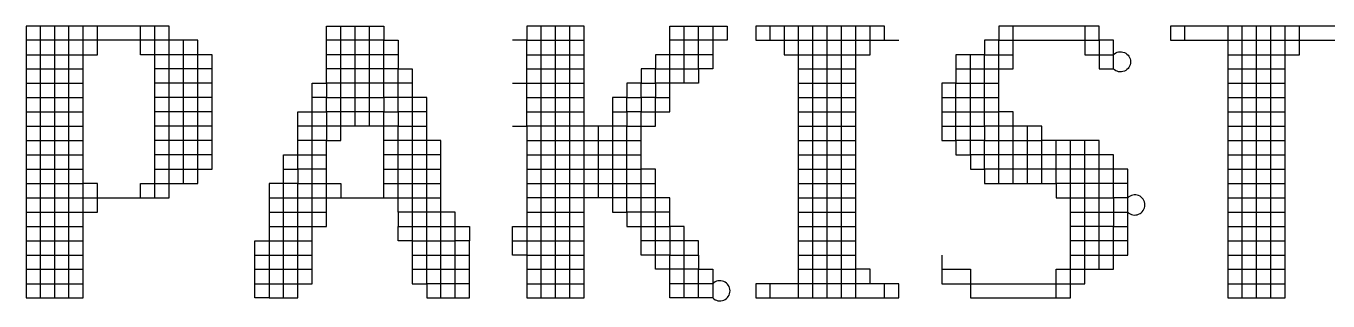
# Model space of a CAD drawing. Header units: millimetres. Extents: x 0 to 420, y 0 to 297.
# Drawn here: x 397.82 to 405.7, y 72.81 to 74.48 of the extents above; entities that cross this region are included whole.
import ezdxf
from ezdxf.enums import TextEntityAlignment as Align

# ---------------------------------------------------------------- set-up
doc = ezdxf.new("R2010")
doc.units = ezdxf.units.MM
doc.layers.add('TEXT', color=255, linetype='Continuous')
doc.styles.add('ECL', font='SIMFANG_2312.TTF', dxfattribs={"width": 0.7, "height": 3})

# ---------------------------------------------------------------- blocks, each defined once
blk = doc.blocks.new('*U68')
at = {"color": 175, "linetype": 'Continuous'}
for points in [[(43.841, 1.603), (43.989, 1.603), (44.138, 1.603), (44.286, 1.603), (44.435, 1.603), (44.583, 1.603), (44.583, 1.752), (44.583, 1.9)], [(46.217, -0.773), (46.365, -0.773), (46.514, -0.773), (46.662, -0.773), (46.811, -0.773), (46.811, -0.624), (46.811, -0.476), (46.811, -0.327), (46.811, -0.179), (46.811, -0.03), (46.811, 0.118), (46.811, 0.267), (46.811, 0.415), (46.811, 0.564), (46.811, 0.712), (46.811, 0.861), (46.811, 1.009), (46.811, 1.158), (46.811, 1.306), (46.959, 1.306), (46.959, 1.455), (46.959, 1.603), (46.959, 1.752), (46.959, 1.9), (47.553, 1.9), (47.553, 1.752), (47.702, 1.752), (47.702, 1.603), (47.702, 1.455), (47.85, 1.455), (47.85, 1.306), (47.85, 1.158), (47.85, 1.009), (47.85, 0.861), (47.85, 0.712), (47.85, 0.564), (47.85, 0.415), (47.85, 0.267), (47.85, 0.118), (47.85, -0.03), (47.85, -0.179), (47.85, -0.327), (47.85, -0.476), (47.85, -0.624), (47.85, -0.773), (47.999, -0.773), (47.999, -0.921), (48.147, -0.921), (48.296, -0.921), (48.444, -0.921), (48.444, -0.773), (48.296, -0.773), (48.296, -0.624), (48.444, -0.624)], [(53.939, 0.267), (53.939, 0.415), (53.939, 0.564), (53.939, 0.712), (53.939, 0.861), (53.939, 1.009), (53.939, 1.158), (53.939, 1.306), (53.939, 1.455), (54.087, 1.455), (54.087, 1.603), (54.087, 1.752), (54.087, 1.9)], [(56.315, 1.603), (56.463, 1.603), (56.612, 1.603), (56.76, 1.603), (56.909, 1.603), (57.057, 1.603), (57.057, 1.752), (57.057, 1.9)], [(51.86, 1.455), (52.008, 1.455), (52.157, 1.455), (52.305, 1.455), (52.454, 1.455)], [(51.86, 1.306), (52.008, 1.306), (52.157, 1.306), (52.305, 1.306), (52.454, 1.306)], [(51.86, 1.158), (52.008, 1.158), (52.157, 1.158), (52.305, 1.158), (52.454, 1.158)], [(51.86, 1.009), (52.008, 1.009), (52.157, 1.009), (52.305, 1.009), (52.454, 1.009)], [(51.86, 0.861), (52.008, 0.861), (52.157, 0.861), (52.305, 0.861), (52.454, 0.861)], [(48.147, -0.921), (48.147, -0.773), (48.147, -0.624), (48.147, -0.476), (48.147, -0.327), (48.147, -0.179), (48.147, -0.03), (48.147, 0.118), (48.147, 0.267), (48.147, 0.415), (48.147, 0.564), (48.147, 0.712), (47.999, 0.712)], [(51.86, 0.712), (52.008, 0.712), (52.157, 0.712), (52.305, 0.712), (52.454, 0.712)], [(51.86, 0.564), (52.008, 0.564), (52.157, 0.564), (52.305, 0.564), (52.454, 0.564)], [(51.86, 0.415), (52.008, 0.415), (52.157, 0.415), (52.305, 0.415), (52.454, 0.415)], [(51.86, 0.267), (52.008, 0.267), (52.157, 0.267), (52.305, 0.267), (52.454, 0.267)], [(50.523, -0.03), (50.375, -0.03), (50.375, 0.118), (50.226, 0.118), (50.078, 0.118), (49.929, 0.118), (49.781, 0.118), (49.632, 0.118), (49.484, 0.118), (49.335, 0.118), (49.187, 0.118), (49.038, 0.118)], [(51.86, 0.118), (52.008, 0.118), (52.157, 0.118), (52.305, 0.118), (52.454, 0.118)], [(48.296, -0.179), (48.296, -0.03), (48.147, -0.03), (47.999, -0.03), (47.85, -0.03), (47.702, -0.03), (47.702, -0.179), (47.85, -0.179), (47.999, -0.179), (48.147, -0.179), (48.296, -0.179)], [(51.86, -0.03), (52.008, -0.03), (52.157, -0.03), (52.305, -0.03), (52.454, -0.03)], [(51.86, -0.179), (52.008, -0.179), (52.157, -0.179), (52.305, -0.179), (52.454, -0.179)], [(48.89, -0.327), (49.038, -0.327), (49.187, -0.327), (49.335, -0.327), (49.484, -0.327), (49.632, -0.327)], [(50.82, -0.476), (50.82, -0.327), (50.672, -0.327), (50.523, -0.327), (50.375, -0.327), (50.226, -0.327)], [(51.86, -0.327), (52.008, -0.327), (52.157, -0.327), (52.305, -0.327), (52.454, -0.327)], [(51.86, -0.476), (52.008, -0.476), (52.157, -0.476), (52.305, -0.476), (52.454, -0.476)]]:
    blk.add_lwpolyline(points, dxfattribs=at)
at = {"color": 197, "linetype": 'Continuous'}
for points in [[(43.841, 0.118), (43.989, 0.118), (44.138, 0.118), (44.286, 0.118), (44.435, 0.118), (44.583, 0.118), (45.029, 0.118), (45.177, 0.118), (45.326, 0.118), (45.326, 0.267), (45.326, 0.415), (45.326, 0.564), (45.326, 0.712), (45.326, 0.861), (45.326, 1.009), (45.326, 1.158), (45.326, 1.306), (45.326, 1.455), (45.326, 1.603), (45.326, 1.752), (45.177, 1.752), (45.029, 1.752), (45.029, 1.9)], [(56.315, 1.306), (56.463, 1.306), (56.612, 1.306), (56.76, 1.306), (56.909, 1.306)], [(56.315, 1.158), (56.463, 1.158), (56.612, 1.158), (56.76, 1.158), (56.909, 1.158)], [(56.315, 1.009), (56.463, 1.009), (56.612, 1.009), (56.76, 1.009), (56.909, 1.009)], [(49.781, 0.118), (49.781, 0.267), (49.781, 0.415), (49.781, 0.564), (49.781, 0.712), (49.781, 0.861)], [(56.315, 0.861), (56.463, 0.861), (56.612, 0.861), (56.76, 0.861), (56.909, 0.861)], [(56.315, 0.712), (56.463, 0.712), (56.612, 0.712), (56.76, 0.712), (56.909, 0.712)], [(56.315, 0.564), (56.463, 0.564), (56.612, 0.564), (56.76, 0.564), (56.909, 0.564)], [(56.315, 0.415), (56.463, 0.415), (56.612, 0.415), (56.76, 0.415), (56.909, 0.415)], [(46.365, 0.118), (46.514, 0.118), (46.662, 0.118), (46.662, 0.267), (46.811, 0.267), (46.959, 0.267), (47.108, 0.267), (47.108, 0.118), (47.553, 0.118), (47.702, 0.118), (47.85, 0.118), (47.999, 0.118), (48.147, 0.118)], [(56.315, 0.267), (56.463, 0.267), (56.612, 0.267), (56.76, 0.267), (56.909, 0.267)], [(56.315, 0.118), (56.463, 0.118), (56.612, 0.118), (56.76, 0.118), (56.909, 0.118)], [(56.315, -0.03), (56.463, -0.03), (56.612, -0.03), (56.76, -0.03), (56.909, -0.03)], [(55.275, -0.327), (55.127, -0.327), (55.127, -0.179), (54.978, -0.179), (54.83, -0.179), (54.681, -0.179)], [(56.315, -0.179), (56.463, -0.179), (56.612, -0.179), (56.76, -0.179), (56.909, -0.179)], [(54.681, -0.476), (54.83, -0.476), (54.978, -0.476), (55.127, -0.476), (55.127, -0.327), (54.978, -0.327), (54.83, -0.327), (54.681, -0.327)], [(51.86, -0.624), (52.008, -0.624), (52.157, -0.624), (52.305, -0.624), (52.454, -0.624)], [(56.315, -0.624), (56.463, -0.624), (56.612, -0.624), (56.76, -0.624), (56.909, -0.624)]]:
    blk.add_lwpolyline(points, dxfattribs=at)
at = {"color": 157, "linetype": 'Continuous'}
for points in [[(43.841, -0.03), (43.989, -0.03), (44.138, -0.03), (44.286, -0.03), (44.435, -0.03), (44.435, 0.118), (44.435, 0.267), (44.435, 0.415), (44.435, 0.564), (44.435, 0.712), (44.435, 0.861), (44.435, 1.009), (44.435, 1.158), (44.435, 1.306), (44.435, 1.455), (44.435, 1.603), (44.435, 1.752), (44.435, 1.9)], [(46.959, 0.415), (46.811, 0.415), (46.662, 0.415), (46.662, 0.267), (46.514, 0.267), (46.365, 0.267), (46.365, 0.118), (46.365, -0.03), (46.365, -0.179), (46.365, -0.327), (46.365, -0.476), (46.365, -0.624), (46.365, -0.773), (46.365, -0.921), (46.514, -0.921), (46.662, -0.921), (46.662, -0.773), (46.662, -0.624), (46.662, -0.476), (46.662, -0.327), (46.662, -0.179), (46.811, -0.179), (46.959, -0.179), (46.959, -0.03), (46.959, 0.118), (46.959, 0.267), (46.959, 0.415), (46.959, 0.564), (46.959, 0.712), (47.108, 0.712), (47.108, 0.861), (47.108, 1.009), (47.108, 1.158), (47.108, 1.306), (47.108, 1.455), (47.108, 1.603), (47.108, 1.752), (47.108, 1.9)], [(47.256, 0.861), (47.256, 1.009), (47.256, 1.158), (47.256, 1.306), (47.256, 1.455), (47.256, 1.603), (47.256, 1.752), (47.256, 1.9)], [(49.038, 0.712), (49.187, 0.712), (49.335, 0.712), (49.484, 0.712), (49.632, 0.712), (49.781, 0.712), (49.929, 0.712), (50.078, 0.712), (50.226, 0.712), (50.226, 0.861), (50.226, 1.009), (50.375, 1.009), (50.523, 1.009), (50.523, 1.158), (50.523, 1.306), (50.523, 1.455), (50.523, 1.603), (50.523, 1.752), (50.523, 1.9), (51.117, 1.9), (51.117, 1.752), (50.969, 1.752), (50.82, 1.752), (50.672, 1.752), (50.523, 1.752)], [(45.771, 0.861), (45.623, 0.861), (45.623, 1.009), (45.474, 1.009), (45.326, 1.009), (45.177, 1.009)], [(45.771, 0.712), (45.623, 0.712), (45.623, 0.861), (45.474, 0.861), (45.326, 0.861), (45.177, 0.861)], [(53.345, -0.624), (53.642, -0.624), (53.642, -0.773), (54.533, -0.773), (54.681, -0.773), (54.83, -0.773), (54.83, -0.624), (54.83, -0.476), (54.83, -0.327), (54.83, -0.179), (54.83, -0.03), (54.83, 0.118), (54.83, 0.267), (54.83, 0.415), (54.83, 0.564), (54.83, 0.712)], [(47.85, -0.624), (47.999, -0.624), (48.147, -0.624), (48.296, -0.624), (48.296, -0.476), (48.444, -0.476)], [(49.038, -0.773), (49.187, -0.773), (49.335, -0.773), (49.484, -0.773), (49.632, -0.773)]]:
    blk.add_lwpolyline(points, dxfattribs=at)
at = {"color": 155, "linetype": 'Continuous'}
for points in [[(45.029, 0.118), (45.029, 0.267), (45.177, 0.267), (45.326, 0.267), (45.474, 0.267), (45.623, 0.267), (45.623, 0.415), (45.771, 0.415), (45.771, 0.564), (45.771, 0.712), (45.771, 0.861), (45.771, 1.009), (45.771, 1.158), (45.771, 1.306), (45.771, 1.455), (45.771, 1.603), (45.623, 1.603), (45.623, 1.752), (45.326, 1.752), (45.326, 1.9), (43.841, 1.9), (43.841, 1.752), (43.841, 1.603), (43.841, 1.455), (43.841, 1.306), (43.841, 1.158), (43.841, 1.009), (43.841, 0.861), (43.841, 0.712), (43.841, 0.564), (43.841, 0.415), (43.841, 0.267), (43.841, 0.118), (43.841, -0.03), (43.841, -0.179), (43.841, -0.327), (43.841, -0.476), (43.841, -0.624), (43.841, -0.773), (43.841, -0.921), (43.989, -0.921), (44.138, -0.921), (44.286, -0.921), (44.435, -0.921), (44.435, -0.773), (44.435, -0.624), (44.435, -0.476), (44.435, -0.327), (44.435, -0.179), (44.435, -0.03), (44.583, -0.03), (44.583, 0.118), (44.583, 0.267), (44.435, 0.267)], [(47.85, -0.476), (47.999, -0.476), (48.147, -0.476), (48.296, -0.476), (48.296, -0.327), (48.296, -0.179), (48.444, -0.179), (48.444, -0.327)]]:
    blk.add_lwpolyline(points, dxfattribs=at)
at = {"color": 187, "linetype": 'Continuous'}
for points in [[(43.989, -0.921), (43.989, -0.773), (43.989, -0.624), (43.989, -0.476), (43.989, -0.327), (43.989, -0.179), (43.989, -0.03), (43.989, 0.118), (43.989, 0.267), (43.989, 0.415), (43.989, 0.564), (43.989, 0.712), (43.989, 0.861), (43.989, 1.009), (43.989, 1.158), (43.989, 1.306), (43.989, 1.455), (43.989, 1.603), (43.989, 1.752), (43.989, 1.9)], [(49.929, 1.009), (50.078, 1.009), (50.078, 1.158), (50.226, 1.158), (50.226, 1.306), (50.375, 1.306), (50.375, 1.455), (50.523, 1.455), (50.672, 1.455), (50.82, 1.455), (50.82, 1.603), (50.82, 1.752), (50.82, 1.9)], [(55.869, 1.752), (56.018, 1.752), (56.166, 1.752), (56.315, 1.752), (56.463, 1.752), (56.612, 1.752), (56.76, 1.752), (56.909, 1.752), (57.057, 1.752), (57.206, 1.752), (57.354, 1.752), (57.503, 1.752), (57.651, 1.752)], [(46.514, -0.921), (46.514, -0.773), (46.514, -0.624), (46.514, -0.476), (46.514, -0.327), (46.514, -0.179), (46.514, -0.03), (46.514, 0.118), (46.514, 0.267), (46.514, 0.415), (46.514, 0.564), (46.662, 0.564), (46.662, 0.712), (46.662, 0.861), (46.662, 1.009), (46.811, 1.009), (46.959, 1.009), (46.959, 1.158), (47.108, 1.158), (47.256, 1.158), (47.405, 1.158), (47.553, 1.158), (47.553, 1.009), (47.702, 1.009), (47.702, 0.861), (47.85, 0.861), (47.999, 0.861)], [(45.771, 0.564), (45.623, 0.564), (45.623, 0.712), (45.474, 0.712), (45.326, 0.712), (45.177, 0.712)], [(47.702, -0.03), (47.702, 0.118), (47.702, 0.267), (47.702, 0.415), (47.702, 0.564), (47.553, 0.564)], [(56.315, -0.773), (56.463, -0.773), (56.612, -0.773), (56.76, -0.773), (56.909, -0.773)]]:
    blk.add_lwpolyline(points, dxfattribs=at)
at = {"color": 166, "linetype": 'Continuous'}
for points in [[(44.138, -0.921), (44.138, -0.773), (44.138, -0.624), (44.138, -0.476), (44.138, -0.327), (44.138, -0.179), (44.138, -0.03), (44.138, 0.118), (44.138, 0.267), (44.138, 0.415), (44.138, 0.564), (44.138, 0.712), (44.138, 0.861), (44.138, 1.009), (44.138, 1.158), (44.138, 1.306), (44.138, 1.455), (44.138, 1.603), (44.138, 1.752), (44.138, 1.9)], [(44.286, -0.921), (44.286, -0.773), (44.286, -0.624), (44.286, -0.476), (44.286, -0.327), (44.286, -0.179), (44.286, -0.03), (44.286, 0.118), (44.286, 0.267), (44.286, 0.415), (44.286, 0.564), (44.286, 0.712), (44.286, 0.861), (44.286, 1.009), (44.286, 1.158), (44.286, 1.306), (44.286, 1.455), (44.286, 1.603), (44.286, 1.752), (44.286, 1.9)], [(49.187, -0.921), (49.187, -0.773), (49.187, -0.624), (49.187, -0.476), (49.187, -0.327), (49.187, -0.179), (49.187, -0.03), (49.187, 0.118), (49.187, 0.267), (49.187, 0.415), (49.187, 0.564), (49.187, 0.712), (49.187, 0.861), (49.187, 1.009), (49.187, 1.158), (49.187, 1.306), (49.187, 1.455), (49.187, 1.603), (49.187, 1.752), (49.187, 1.9)], [(52.157, -0.921), (52.157, -0.773), (52.157, -0.624), (52.157, -0.476), (52.157, -0.327), (52.157, -0.179), (52.157, -0.03), (52.157, 0.118), (52.157, 0.267), (52.157, 0.415), (52.157, 0.564), (52.157, 0.712), (52.157, 0.861), (52.157, 1.009), (52.157, 1.158), (52.157, 1.306), (52.157, 1.455), (52.157, 1.603), (52.157, 1.752), (52.157, 1.9)], [(56.76, -0.921), (56.76, -0.773), (56.76, -0.624), (56.76, -0.476), (56.76, -0.327), (56.76, -0.179), (56.76, -0.03), (56.76, 0.118), (56.76, 0.267), (56.76, 0.415), (56.76, 0.564), (56.76, 0.712), (56.76, 0.861), (56.76, 1.009), (56.76, 1.158), (56.76, 1.306), (56.76, 1.455), (56.76, 1.603), (56.76, 1.752), (56.76, 1.9)], [(55.275, 0.118), (55.127, 0.118), (55.127, 0.267), (54.978, 0.267), (54.978, 0.415), (54.83, 0.415), (54.681, 0.415), (54.533, 0.415), (54.384, 0.415), (54.236, 0.415), (54.087, 0.415), (53.939, 0.415), (53.79, 0.415), (53.79, 0.564), (53.642, 0.564), (53.642, 0.712), (53.642, 0.861), (53.642, 1.009), (53.642, 1.158), (53.642, 1.306), (53.642, 1.455), (53.642, 1.603)], [(54.087, 0.267), (54.087, 0.415), (54.087, 0.564), (53.939, 0.564), (53.79, 0.564), (53.79, 0.712), (53.642, 0.712), (53.493, 0.712), (53.493, 0.861), (53.642, 0.861), (53.79, 0.861), (53.79, 1.009), (53.939, 1.009)]]:
    blk.add_lwpolyline(points, dxfattribs=at)
at = {"color": 235, "linetype": 'Continuous'}
blk.add_lwpolyline([(45.177, 0.118), (45.177, 0.267), (45.177, 0.415), (45.177, 0.564), (45.177, 0.712), (45.177, 0.861), (45.177, 1.009), (45.177, 1.158), (45.177, 1.306), (45.177, 1.455), (45.177, 1.603), (45.177, 1.752), (45.177, 1.9)], dxfattribs=at)
at = {"color": 177, "linetype": 'Continuous'}
for points in [[(47.405, 0.861), (47.405, 1.009), (47.405, 1.158), (47.405, 1.306), (47.405, 1.455), (47.405, 1.603), (47.405, 1.752), (47.405, 1.9)], [(50.672, 1.306), (50.672, 1.455), (50.672, 1.603), (50.672, 1.752), (50.672, 1.9)], [(45.474, 0.267), (45.474, 0.415), (45.474, 0.564), (45.474, 0.712), (45.474, 0.861), (45.474, 1.009), (45.474, 1.158), (45.474, 1.306), (45.474, 1.455), (45.474, 1.603), (45.474, 1.752)], [(47.702, 1.603), (47.553, 1.603), (47.553, 1.752), (47.405, 1.752), (47.256, 1.752), (47.108, 1.752), (46.959, 1.752)], [(47.85, 1.306), (47.702, 1.306), (47.702, 1.455), (47.553, 1.455), (47.553, 1.603), (47.405, 1.603), (47.256, 1.603), (47.108, 1.603), (46.959, 1.603)], [(53.345, 1.158), (53.493, 1.158), (53.493, 1.306), (53.642, 1.306), (53.79, 1.306), (53.79, 1.455), (53.939, 1.455), (53.939, 1.603), (54.087, 1.603)], [(43.841, 1.455), (43.989, 1.455), (44.138, 1.455), (44.286, 1.455), (44.435, 1.455)], [(45.771, 1.306), (45.623, 1.306), (45.623, 1.455), (45.474, 1.455), (45.326, 1.455), (45.177, 1.455)], [(45.771, 1.158), (45.623, 1.158), (45.623, 1.306), (45.474, 1.306), (45.326, 1.306), (45.177, 1.306)], [(47.999, 1.009), (47.85, 1.009), (47.702, 1.009), (47.702, 1.158), (47.553, 1.158), (47.553, 1.306), (47.405, 1.306), (47.256, 1.306), (47.108, 1.306), (46.959, 1.306), (46.959, 1.158), (46.811, 1.158)], [(53.345, 1.009), (53.493, 1.009), (53.493, 1.158), (53.642, 1.158), (53.79, 1.158), (53.79, 1.306), (53.939, 1.306)], [(43.841, 1.158), (43.989, 1.158), (44.138, 1.158), (44.286, 1.158), (44.435, 1.158)], [(53.345, 0.861), (53.493, 0.861), (53.493, 1.009), (53.642, 1.009), (53.79, 1.009), (53.79, 1.158), (53.939, 1.158)], [(43.841, 1.009), (43.989, 1.009), (44.138, 1.009), (44.286, 1.009), (44.435, 1.009)], [(43.841, 0.861), (43.989, 0.861), (44.138, 0.861), (44.286, 0.861), (44.435, 0.861)], [(54.236, 0.267), (54.236, 0.415), (54.236, 0.564), (54.236, 0.712), (54.236, 0.861)], [(43.841, 0.712), (43.989, 0.712), (44.138, 0.712), (44.286, 0.712), (44.435, 0.712)], [(54.681, -0.03), (54.681, 0.118), (54.681, 0.267), (54.681, 0.415), (54.681, 0.564), (54.681, 0.712)], [(45.177, 0.415), (45.326, 0.415), (45.474, 0.415), (45.623, 0.415), (45.623, 0.564), (45.474, 0.564), (45.326, 0.564), (45.177, 0.564)], [(49.038, 0.564), (49.187, 0.564), (49.335, 0.564), (49.484, 0.564), (49.632, 0.564), (49.781, 0.564), (49.929, 0.564), (50.078, 0.564), (50.226, 0.564)], [(43.841, 0.415), (43.989, 0.415), (44.138, 0.415), (44.286, 0.415), (44.435, 0.415)], [(43.841, 0.267), (43.989, 0.267), (44.138, 0.267), (44.286, 0.267), (44.435, 0.267)], [(47.553, 0.267), (47.702, 0.267), (47.85, 0.267), (47.999, 0.267), (48.147, 0.267)], [(46.365, -0.03), (46.514, -0.03), (46.662, -0.03), (46.662, 0.118), (46.811, 0.118), (46.959, 0.118), (47.108, 0.118)], [(46.365, -0.179), (46.514, -0.179), (46.662, -0.179), (46.662, -0.03), (46.811, -0.03), (46.959, -0.03)], [(43.841, -0.179), (43.989, -0.179), (44.138, -0.179), (44.286, -0.179), (44.435, -0.179)], [(43.841, -0.327), (43.989, -0.327), (44.138, -0.327), (44.286, -0.327), (44.435, -0.327)], [(47.85, -0.327), (47.999, -0.327), (48.147, -0.327), (48.296, -0.327)], [(43.841, -0.476), (43.989, -0.476), (44.138, -0.476), (44.286, -0.476), (44.435, -0.476)], [(46.217, -0.476), (46.365, -0.476), (46.514, -0.476), (46.662, -0.476), (46.811, -0.476)], [(43.841, -0.624), (43.989, -0.624), (44.138, -0.624), (44.286, -0.624), (44.435, -0.624)], [(43.841, -0.773), (43.989, -0.773), (44.138, -0.773), (44.286, -0.773), (44.435, -0.773)]]:
    blk.add_lwpolyline(points, dxfattribs=at)
at = {"color": 153, "linetype": 'Continuous'}
blk.add_lwpolyline([(49.632, 0.564), (49.632, 0.712), (49.632, 0.861), (49.632, 1.009), (49.632, 1.158), (49.632, 1.306), (49.632, 1.455), (49.632, 1.603), (49.632, 1.752), (49.632, 1.9), (49.038, 1.9), (49.038, 1.752), (48.89, 1.752)], dxfattribs=at)
at = {"color": 165, "linetype": 'Continuous'}
for points in [[(50.969, 1.9), (50.969, 1.752), (50.969, 1.603), (50.969, 1.455), (50.82, 1.455), (50.82, 1.306), (50.672, 1.306), (50.523, 1.306), (50.375, 1.306), (50.375, 1.158), (50.226, 1.158), (50.226, 1.009), (50.078, 1.009), (50.078, 0.861), (49.929, 0.861), (49.632, 0.861), (49.484, 0.861), (49.335, 0.861), (49.187, 0.861), (49.038, 0.861), (49.038, 0.712), (49.038, 0.564), (49.038, 0.415), (49.038, 0.267), (49.038, 0.118), (49.038, -0.03), (49.038, -0.179), (49.038, -0.327), (49.038, -0.476), (49.038, -0.624), (49.038, -0.773), (49.038, -0.921), (49.187, -0.921), (49.335, -0.921), (49.484, -0.921), (49.632, -0.921), (49.632, -0.773), (49.632, -0.624), (49.632, -0.476), (49.632, -0.327), (49.632, -0.179), (49.632, -0.03), (49.632, 0.118)], [(54.83, 1.9), (54.83, 1.752), (54.978, 1.752), (54.978, 1.603), (54.978, 1.455), (55.127, 1.455), (55.127, 1.603), (55.127, 1.752), (54.978, 1.752), (54.978, 1.9), (53.939, 1.9), (53.939, 1.752), (53.79, 1.752), (53.79, 1.603), (53.493, 1.603), (53.493, 1.455), (53.493, 1.306), (53.345, 1.306), (53.345, 1.158), (53.345, 1.009), (53.345, 0.861), (53.345, 0.712), (53.493, 0.712), (53.493, 0.564), (53.642, 0.564), (53.642, 0.415), (53.79, 0.415), (53.79, 0.267), (53.939, 0.267), (54.087, 0.267), (54.236, 0.267), (54.384, 0.267), (54.533, 0.267), (54.533, 0.118), (54.681, 0.118), (54.83, 0.118), (54.978, 0.118), (55.127, 0.118), (55.127, -0.03), (55.275, -0.03), (55.275, 0.118), (55.275, 0.267), (55.275, 0.415), (55.127, 0.415), (55.127, 0.564), (54.978, 0.564), (54.978, 0.712), (54.384, 0.712), (54.384, 0.861), (54.087, 0.861), (54.087, 1.009), (53.939, 1.009)], [(50.672, -0.921), (50.672, -0.773), (50.672, -0.624), (50.672, -0.476), (50.672, -0.327), (50.672, -0.179), (50.523, -0.179), (50.523, -0.03), (50.523, 0.118), (50.375, 0.118), (50.375, 0.267), (50.375, 0.415), (50.226, 0.415)]]:
    blk.add_lwpolyline(points, dxfattribs=at)
at = {"color": 164, "linetype": 'Continuous'}
for points in [[(49.335, -0.921), (49.335, -0.773), (49.335, -0.624), (49.335, -0.476), (49.335, -0.327), (49.335, -0.179), (49.335, -0.03), (49.335, 0.118), (49.335, 0.267), (49.335, 0.415), (49.335, 0.564), (49.335, 0.712), (49.335, 0.861), (49.335, 1.009), (49.335, 1.158), (49.335, 1.306), (49.335, 1.455), (49.335, 1.603), (49.335, 1.752), (49.335, 1.9)], [(47.85, 1.158), (47.702, 1.158), (47.702, 1.306), (47.553, 1.306), (47.553, 1.455), (47.405, 1.455), (47.256, 1.455), (47.108, 1.455), (46.959, 1.455)], [(54.087, 0.712), (54.087, 0.861), (53.939, 0.861), (53.79, 0.861), (53.79, 0.712), (53.939, 0.712), (54.087, 0.712)]]:
    blk.add_lwpolyline(points, dxfattribs=at)
at = {"color": 144, "linetype": 'Continuous'}
blk.add_lwpolyline([(49.484, -0.921), (49.484, -0.773), (49.484, -0.624), (49.484, -0.476), (49.484, -0.327), (49.484, -0.179), (49.484, -0.03), (49.484, 0.118), (49.484, 0.267), (49.484, 0.415), (49.484, 0.564), (49.484, 0.712), (49.484, 0.861), (49.484, 1.009), (49.484, 1.158), (49.484, 1.306), (49.484, 1.455), (49.484, 1.603), (49.484, 1.752), (49.484, 1.9)], dxfattribs=at)
at = {"color": 252, "linetype": 'Continuous'}
blk.add_lwpolyline([(52.751, 1.752), (52.751, 1.9), (51.414, 1.9), (51.414, 1.752), (51.563, 1.752), (51.563, 1.9)], dxfattribs=at)
at = {"color": 185, "linetype": 'Continuous'}
for points in [[(51.711, 1.9), (51.711, 1.752), (51.711, 1.603), (51.86, 1.603), (52.008, 1.603), (52.157, 1.603), (52.305, 1.603), (52.454, 1.603), (52.602, 1.603), (52.602, 1.752), (52.602, 1.9)], [(54.533, -0.921), (54.533, -0.773), (54.533, -0.624), (54.681, -0.624), (54.681, -0.476), (54.681, -0.327), (54.681, -0.179), (54.681, -0.03), (54.83, -0.03), (54.978, -0.03), (55.127, -0.03), (55.127, -0.179), (55.275, -0.179)]]:
    blk.add_lwpolyline(points, dxfattribs=at)
at = {"color": 225, "linetype": 'Continuous'}
blk.add_lwpolyline([(51.86, -0.921), (51.86, -0.773), (51.86, -0.624), (51.86, -0.476), (51.86, -0.327), (51.86, -0.179), (51.86, -0.03), (51.86, 0.118), (51.86, 0.267), (51.86, 0.415), (51.86, 0.564), (51.86, 0.712), (51.86, 0.861), (51.86, 1.009), (51.86, 1.158), (51.86, 1.306), (51.86, 1.455), (51.86, 1.603), (51.86, 1.752), (51.86, 1.9)], dxfattribs=at)
at = {"color": 207, "linetype": 'Continuous'}
for points in [[(52.008, -0.921), (52.008, -0.773), (52.008, -0.624), (52.008, -0.476), (52.008, -0.327), (52.008, -0.179), (52.008, -0.03), (52.008, 0.118), (52.008, 0.267), (52.008, 0.415), (52.008, 0.564), (52.008, 0.712), (52.008, 0.861), (52.008, 1.009), (52.008, 1.158), (52.008, 1.306), (52.008, 1.455), (52.008, 1.603), (52.008, 1.752), (52.008, 1.9)], [(56.315, 1.455), (56.463, 1.455), (56.612, 1.455), (56.76, 1.455), (56.909, 1.455)], [(46.514, 0.415), (46.662, 0.415), (46.662, 0.564), (46.811, 0.564), (46.959, 0.564)], [(56.315, -0.327), (56.463, -0.327), (56.612, -0.327), (56.76, -0.327), (56.909, -0.327)], [(56.315, -0.476), (56.463, -0.476), (56.612, -0.476), (56.76, -0.476), (56.909, -0.476)]]:
    blk.add_lwpolyline(points, dxfattribs=at)
at = {"color": 154, "linetype": 'Continuous'}
for points in [[(52.305, -0.921), (52.305, -0.773), (52.305, -0.624), (52.305, -0.476), (52.305, -0.327), (52.305, -0.179), (52.305, -0.03), (52.305, 0.118), (52.305, 0.267), (52.305, 0.415), (52.305, 0.564), (52.305, 0.712), (52.305, 0.861), (52.305, 1.009), (52.305, 1.158), (52.305, 1.306), (52.305, 1.455), (52.305, 1.603), (52.305, 1.752), (52.305, 1.9)], [(49.038, 1.603), (49.187, 1.603), (49.335, 1.603), (49.484, 1.603), (49.632, 1.603)], [(49.038, 1.455), (49.187, 1.455), (49.335, 1.455), (49.484, 1.455), (49.632, 1.455)], [(49.038, 1.158), (49.187, 1.158), (49.335, 1.158), (49.484, 1.158), (49.632, 1.158)], [(49.038, -0.03), (49.187, -0.03), (49.335, -0.03), (49.484, -0.03), (49.632, -0.03)], [(49.038, -0.179), (49.187, -0.179), (49.335, -0.179), (49.484, -0.179), (49.632, -0.179)], [(49.038, -0.476), (49.187, -0.476), (49.335, -0.476), (49.484, -0.476), (49.632, -0.476)], [(49.038, -0.624), (49.187, -0.624), (49.335, -0.624), (49.484, -0.624), (49.632, -0.624)]]:
    blk.add_lwpolyline(points, dxfattribs=at)
at = {"color": 163, "linetype": 'Continuous'}
blk.add_lwpolyline([(52.454, -0.921), (52.454, -0.773), (52.454, -0.624), (52.454, -0.476), (52.454, -0.327), (52.454, -0.179), (52.454, -0.03), (52.454, 0.118), (52.454, 0.267), (52.454, 0.415), (52.454, 0.564), (52.454, 0.712), (52.454, 0.861), (52.454, 1.009), (52.454, 1.158), (52.454, 1.306), (52.454, 1.455), (52.454, 1.603), (52.454, 1.752), (52.454, 1.9)], dxfattribs=at)
at = {"color": 251, "linetype": 'Continuous'}
for points in [[(57.651, 1.9), (57.651, 1.752), (57.8, 1.752), (57.8, 1.9), (55.721, 1.9), (55.721, 1.752), (55.869, 1.752), (55.869, 1.9)], [(47.553, 0.118), (47.553, 0.267), (47.553, 0.415), (47.553, 0.564), (47.553, 0.712)], [(50.969, -0.921), (50.82, -0.921), (50.672, -0.921), (50.523, -0.921), (50.523, -0.773), (50.523, -0.624), (50.523, -0.476), (50.375, -0.476), (50.226, -0.476), (50.226, -0.327), (50.226, -0.179), (50.226, -0.03), (50.226, 0.118), (50.226, 0.267), (50.226, 0.415), (50.226, 0.564), (50.226, 0.712)], [(46.365, -0.921), (46.217, -0.921), (46.217, -0.773), (46.217, -0.624), (46.217, -0.476), (46.217, -0.327), (46.365, -0.327), (46.514, -0.327), (46.662, -0.327), (46.811, -0.327)], [(52.602, -0.773), (52.454, -0.773), (52.305, -0.773), (52.157, -0.773), (52.008, -0.773), (51.86, -0.773), (51.414, -0.773), (51.414, -0.921), (51.563, -0.921), (51.563, -0.773)], [(51.563, -0.921), (51.711, -0.921), (51.86, -0.921), (52.008, -0.921), (52.157, -0.921), (52.305, -0.921), (52.454, -0.921), (52.602, -0.921), (52.751, -0.921), (52.751, -0.773)]]:
    blk.add_lwpolyline(points, dxfattribs=at)
at = {"color": 195, "linetype": 'Continuous'}
blk.add_lwpolyline([(56.315, 1.9), (56.315, 1.752), (56.315, 1.603), (56.315, 1.455), (56.315, 1.306), (56.315, 1.158), (56.315, 1.009), (56.315, 0.861), (56.315, 0.712), (56.315, 0.564), (56.315, 0.415), (56.315, 0.267), (56.315, 0.118), (56.315, -0.03), (56.315, -0.179), (56.315, -0.327), (56.315, -0.476), (56.315, -0.624), (56.315, -0.773), (56.315, -0.921), (56.463, -0.921), (56.612, -0.921), (56.76, -0.921), (56.909, -0.921), (56.909, -0.773), (56.909, -0.624), (56.909, -0.476), (56.909, -0.327), (56.909, -0.179), (56.909, -0.03), (56.909, 0.118), (56.909, 0.267), (56.909, 0.415), (56.909, 0.564), (56.909, 0.712), (56.909, 0.861), (56.909, 1.009), (56.909, 1.158), (56.909, 1.306), (56.909, 1.455), (56.909, 1.603), (56.909, 1.752), (56.909, 1.9)], dxfattribs=at)
at = {"color": 226, "linetype": 'Continuous'}
blk.add_lwpolyline([(56.463, -0.921), (56.463, -0.773), (56.463, -0.624), (56.463, -0.476), (56.463, -0.327), (56.463, -0.179), (56.463, -0.03), (56.463, 0.118), (56.463, 0.267), (56.463, 0.415), (56.463, 0.564), (56.463, 0.712), (56.463, 0.861), (56.463, 1.009), (56.463, 1.158), (56.463, 1.306), (56.463, 1.455), (56.463, 1.603), (56.463, 1.752), (56.463, 1.9)], dxfattribs=at)
at = {"color": 196, "linetype": 'Continuous'}
blk.add_lwpolyline([(56.612, -0.921), (56.612, -0.773), (56.612, -0.624), (56.612, -0.476), (56.612, -0.327), (56.612, -0.179), (56.612, -0.03), (56.612, 0.118), (56.612, 0.267), (56.612, 0.415), (56.612, 0.564), (56.612, 0.712), (56.612, 0.861), (56.612, 1.009), (56.612, 1.158), (56.612, 1.306), (56.612, 1.455), (56.612, 1.603), (56.612, 1.752), (56.612, 1.9)], dxfattribs=at)
at = {"color": 167, "linetype": 'Continuous'}
for points in [[(45.771, 1.455), (45.623, 1.455), (45.623, 1.603), (45.474, 1.603), (45.326, 1.603), (45.177, 1.603), (45.029, 1.603), (45.029, 1.752), (44.88, 1.752), (44.732, 1.752), (44.583, 1.752), (44.435, 1.752), (44.286, 1.752), (44.138, 1.752), (43.989, 1.752), (43.841, 1.752)], [(51.563, 1.752), (51.711, 1.752), (51.86, 1.752), (52.008, 1.752), (52.157, 1.752), (52.305, 1.752), (52.454, 1.752), (52.602, 1.752), (52.751, 1.752), (52.899, 1.752)], [(43.841, 1.306), (43.989, 1.306), (44.138, 1.306), (44.286, 1.306), (44.435, 1.306)], [(45.771, 1.009), (45.623, 1.009), (45.623, 1.158), (45.474, 1.158), (45.326, 1.158), (45.177, 1.158)], [(48.296, -0.921), (48.296, -0.773), (48.147, -0.773), (47.999, -0.773), (47.999, -0.624), (47.999, -0.476), (47.999, -0.327), (47.999, -0.179), (47.999, -0.03), (47.999, 0.118), (47.999, 0.267), (47.999, 0.415), (47.999, 0.564), (47.999, 0.712), (47.999, 0.861), (47.999, 1.009), (47.999, 1.158), (47.85, 1.158)], [(50.82, -0.921), (50.82, -0.773), (50.82, -0.624), (50.672, -0.624), (50.523, -0.624), (50.375, -0.624), (50.375, -0.476), (50.375, -0.327), (50.375, -0.179), (50.375, -0.03), (50.226, -0.03), (50.078, -0.03), (50.078, 0.118), (50.078, 0.267), (50.078, 0.415), (50.078, 0.564), (50.078, 0.712), (50.078, 0.861), (50.226, 0.861), (50.375, 0.861), (50.375, 1.009), (50.375, 1.158), (50.523, 1.158)], [(47.999, 0.712), (47.85, 0.712), (47.702, 0.712), (47.702, 0.861), (47.553, 0.861), (47.553, 1.009), (47.405, 1.009), (47.256, 1.009), (47.108, 1.009), (46.959, 1.009), (46.959, 0.861), (46.811, 0.861), (46.662, 0.861)], [(43.841, 0.564), (43.989, 0.564), (44.138, 0.564), (44.286, 0.564), (44.435, 0.564)], [(47.553, 0.415), (47.702, 0.415), (47.85, 0.415), (47.999, 0.415), (48.147, 0.415)], [(49.038, 0.267), (49.187, 0.267), (49.335, 0.267), (49.484, 0.267), (49.632, 0.267), (49.781, 0.267), (49.929, 0.267), (50.078, 0.267), (50.226, 0.267), (50.375, 0.267)], [(46.217, -0.624), (46.365, -0.624), (46.514, -0.624), (46.662, -0.624), (46.811, -0.624)]]:
    blk.add_lwpolyline(points, dxfattribs=at)
at = {"color": 147, "linetype": 'Continuous'}
for points in [[(48.89, 1.306), (49.038, 1.306), (49.038, 1.455), (49.038, 1.603), (49.038, 1.752), (49.187, 1.752), (49.335, 1.752), (49.484, 1.752), (49.632, 1.752)], [(49.038, 1.009), (49.187, 1.009), (49.335, 1.009), (49.484, 1.009), (49.632, 1.009)], [(48.147, 0.564), (47.999, 0.564), (47.85, 0.564), (47.702, 0.564), (47.702, 0.712), (47.553, 0.712), (47.553, 0.861), (47.405, 0.861), (47.256, 0.861), (47.108, 0.861), (46.959, 0.861), (46.959, 0.712), (46.811, 0.712), (46.662, 0.712)]]:
    blk.add_lwpolyline(points, dxfattribs=at)
at = {"color": 251, "linetype": 'Continuous'}
blk.add_lwpolyline([(53.493, 1.455), (53.642, 1.455), (53.79, 1.455), (53.79, 1.603), (53.939, 1.603), (53.939, 1.752), (54.087, 1.752), (54.236, 1.752), (54.384, 1.752), (54.533, 1.752), (54.681, 1.752), (54.83, 1.752), (54.83, 1.603), (54.978, 1.603), (55.127, 1.603, -2.414214), (55.127, 1.455)], format="xyb", dxfattribs=at)
at = {"color": 157, "linetype": 'Continuous'}
blk.add_lwpolyline([(50.969, 1.603), (50.82, 1.603), (50.672, 1.603), (50.523, 1.603), (50.375, 1.603), (50.375, 1.455), (50.226, 1.455), (50.226, 1.306), (50.078, 1.306), (50.078, 1.158), (49.929, 1.158), (49.929, 1.009), (49.929, 0.861), (49.929, 0.712), (49.929, 0.564), (49.929, 0.415), (49.929, 0.267), (49.929, 0.118), (49.929, -0.03), (50.078, -0.03), (50.078, -0.179), (50.226, -0.179), (50.375, -0.179), (50.523, -0.179), (50.523, -0.327), (50.523, -0.476), (50.672, -0.476), (50.82, -0.476), (50.82, -0.624), (50.969, -0.624), (50.969, -0.773), (50.969, -0.921, 2.414214), (50.969, -0.773), (50.82, -0.773), (50.672, -0.773), (50.523, -0.773)], format="xyb", dxfattribs=at)
at = {"color": 137, "linetype": 'Continuous'}
blk.add_lwpolyline([(48.89, 0.861), (49.038, 0.861), (49.038, 1.009), (49.038, 1.158), (49.038, 1.306), (49.187, 1.306), (49.335, 1.306), (49.484, 1.306), (49.632, 1.306)], dxfattribs=at)
at = {"color": 156, "linetype": 'Continuous'}
for points in [[(55.275, 0.267), (55.127, 0.267), (55.127, 0.415), (54.978, 0.415), (54.978, 0.564), (54.83, 0.564), (54.681, 0.564), (54.533, 0.564), (54.384, 0.564), (54.236, 0.564), (54.087, 0.564), (54.087, 0.712), (54.236, 0.712), (54.384, 0.712)], [(54.384, 0.267), (54.384, 0.415), (54.384, 0.564), (54.384, 0.712)], [(49.038, 0.415), (49.187, 0.415), (49.335, 0.415), (49.484, 0.415), (49.632, 0.415), (49.781, 0.415), (49.929, 0.415), (50.078, 0.415), (50.226, 0.415)]]:
    blk.add_lwpolyline(points, dxfattribs=at)
at = {"color": 169, "linetype": 'Continuous'}
blk.add_lwpolyline([(54.978, -0.624), (54.978, -0.476), (54.978, -0.327), (54.978, -0.179), (54.978, -0.03), (54.978, 0.118), (54.978, 0.267), (54.83, 0.267), (54.681, 0.267), (54.533, 0.267), (54.533, 0.415), (54.533, 0.564), (54.533, 0.712)], dxfattribs=at)
at = {"color": 146, "linetype": 'Continuous'}
blk.add_lwpolyline([(49.632, 0.118), (49.632, 0.267), (49.632, 0.415), (49.632, 0.564)], dxfattribs=at)
at = {"color": 165, "linetype": 'Continuous'}
blk.add_lwpolyline([(53.345, -0.476), (53.345, -0.624), (53.345, -0.773), (53.493, -0.773), (53.642, -0.773), (53.642, -0.921), (53.79, -0.921), (53.939, -0.921), (54.087, -0.921), (54.236, -0.921), (54.384, -0.921), (54.533, -0.921), (54.681, -0.921), (54.681, -0.773), (54.681, -0.624), (54.83, -0.624), (54.978, -0.624), (55.127, -0.624), (55.127, -0.476), (55.275, -0.476), (55.275, -0.327), (55.275, -0.179), (55.275, -0.03, 2.414214), (55.275, 0.118)], format="xyb", dxfattribs=at)
at = {"color": 8, "linetype": 'Continuous'}
for points in [[(47.85, -0.327), (47.702, -0.327), (47.702, -0.179)], [(49.038, -0.476), (48.89, -0.476), (48.89, -0.327), (48.89, -0.179), (49.038, -0.179)], [(52.751, -0.921), (52.899, -0.921), (52.899, -0.773), (52.602, -0.773), (52.602, -0.624), (52.454, -0.624)]]:
    blk.add_lwpolyline(points, dxfattribs=at)
at = {"color": 135, "linetype": 'Continuous'}
blk.add_lwpolyline([(48.444, -0.773), (48.444, -0.624), (48.444, -0.476), (48.444, -0.327), (48.296, -0.327)], dxfattribs=at)
blk = doc.blocks.new('XXDAFRAM-CH-HENG-A3')
at = {"layer": 'TEXT', "xscale": 0.5833334012754957, "yscale": 0.5833334012751774, "zscale": 0.5833334012750713}
blk.add_blockref('*U68', (372.2418, 73.3674), dxfattribs=at)
at = {"linetype": 'Continuous', "style": 'ECL', "width": 0.7}
for tag, height, p in [('DESIGNSTATUS', 2.8, (407.0134, 52.2864)), ('ENDESIGNSTATUS', 2.8, (407.0134, 47.3753)), ('O', 2.8, (382.625, 42.4219)), ('G', 2.8, (408.525, 42.4219)), ('VEREN40', 2.8, (412.8417, 42.4219)), ('V', 2.8, (378.3083, 42.4219)), ('N', 2.8, (386.9417, 42.4219)), ('L', 2.8, (391.2583, 42.4219)), ('D', 2.8, (399.8917, 42.4219)), ('W', 2.8, (404.2083, 42.4219)), ('DWGNAME1', 3, (372.0218, 30.8899)), ('DWGENAME1', 3, (371.8333, 27.2261)), ('DWGNAME', 3, (371.8333, 27.1455)), ('DWGNAME2', 3, (371.8333, 23.3223)), ('DWGENAME', 3, (371.8333, 23.3029)), ('DWGENAME2', 3, (372.0571, 19.6424)), ('DWGNO', 3, (370.7195, 8.7194)), ('VEREN40', 3, (411.2237, 8.7194))]:
    blk.add_attdef(tag, text='', height=height, dxfattribs=at).set_placement(p, align=Align.MIDDLE)
at = {"style": 'ECL', "width": 0.7, "flags": 1}
for p in [(321.4722, 31.7944), (321.4722, 26.1944), (321.4722, 20.5944), (321.4722, 14.9944)]:
    blk.add_attdef('DATE', text='', height=3, dxfattribs=at).set_placement(p, align=Align.MIDDLE)
for tag, p in [('SJ1', (299.8889, 28.9944)), ('JH', (299.8889, 23.3944)), ('SH1', (299.8889, 17.7944)), ('PZ', (299.8889, 12.1944)), ('BL', (299.8889, 5))]:
    blk.add_attdef(tag, p, '', height=3, dxfattribs=at)

msp = doc.modelspace()

# ---------------------------------------------------------------- block references
msp.add_blockref('XXDAFRAM-CH-HENG-A3', (0, 0))

doc.saveas('drawing.dxf')
